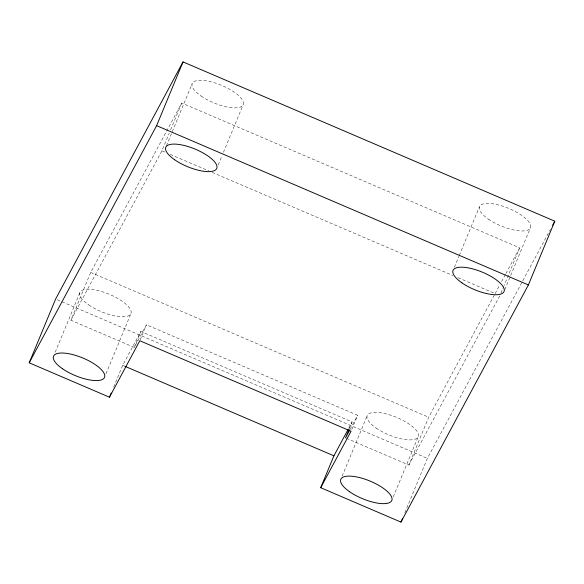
<?xml version="1.0" encoding="UTF-8"?>
<svg xmlns="http://www.w3.org/2000/svg" width="584" height="584" viewBox="0 0 584 584"><rect width="100%" height="100%" fill="white"/><g stroke="black" fill="none" stroke-linecap="round" stroke-linejoin="round"><path stroke-width="0.44" stroke-dasharray="2.92 2.19" d="M55.217 352.196L79.891 292.635M351.736 429.569L357.642 415.304L146.409 324.799L134.276 347.385L70.905 320.229L90.71 272.414L181.726 103.018L519.702 247.828L504.065 285.576M70.905 320.229L161.914 150.833L169.214 133.218M170.601 129.86L181.726 103.018M166.425 145.788L192.136 83.709M105.974 373.84L130.991 313.44M113.639 387.134L122.677 365.328L140.875 331.442L352.108 421.955L349.334 428.663M134.276 347.385L140.875 331.442M140.153 339.895L146.409 324.799M218.226 164.914L222.044 155.687M223.438 152.329L243.243 104.514M342.151 476.128L367.168 415.728M454.396 267.202L458.914 256.296M459.265 255.456L479.42 206.802M393.251 496.933L418.268 436.533M346.341 438.248L408.88 465.046L428.685 417.231L494.677 294.394M404.792 512.876L427.379 458.352L550.493 229.205M500.933 293.132L503.715 286.416M504.81 289.686L530.52 227.607M348.721 428.262L352.108 421.955M350.108 429.328L357.642 415.304M495.115 293.591L499.86 284.758M501.583 281.546L505.467 274.327M505.897 273.524L519.702 247.828M408.88 465.046L499.889 295.643M161.914 150.833L166.112 152.628M170.302 154.424L208.882 170.951M212.233 172.389L452.929 275.524M457.958 277.677L494.86 293.489M90.71 272.414L428.685 417.231M57.283 299.774L427.379 458.352M122.677 365.328L125.188 366.402M488.355 219.109A27.594 9.57 22.5 0 0 530.316 228.067A27.594 9.57 22.5 0 0 496.232 204.436A27.594 9.57 22.5 0 0 488.355 219.109M201.071 96.017A27.594 9.57 22.5 0 0 243.039 104.974A27.594 9.57 22.5 0 0 208.955 81.344A27.594 9.57 22.5 0 0 201.071 96.017M88.826 304.943A27.594 9.57 22.5 0 0 130.787 313.9A27.594 9.57 22.5 0 0 96.703 290.277A27.594 9.57 22.5 0 0 88.826 304.943M376.103 428.036A27.594 9.57 22.5 0 0 418.064 436.993A27.594 9.57 22.5 0 0 383.987 413.37A27.594 9.57 22.5 0 0 376.103 428.036"/><path stroke-width="0.88" d="M320.704 487.713L351.042 431.248L139.81 340.735L109.471 397.2L29.2 362.81L55.611 299.052L183.026 61.897L554.8 221.19L528.389 284.948L400.974 522.103L320.704 487.713L333.909 455.834L347.874 429.831M29.2 362.81L156.621 125.648L183.026 61.897M109.471 397.2L111.208 393.01M348.984 429.503L345.509 437.891L349.692 430.109M400.974 522.103L402.361 518.753M552.646 225.198L554.8 221.19M156.621 125.648L528.389 284.948M125.188 366.402L333.909 455.834M461.944 282.868A27.594 9.57 22.5 0 0 503.912 291.825A27.594 9.57 22.5 0 0 469.828 268.195A27.594 9.57 22.5 0 0 461.944 282.868M174.667 159.775A27.594 9.57 22.5 0 0 216.627 168.732A27.594 9.57 22.5 0 0 182.551 145.102A27.594 9.57 22.5 0 0 174.667 159.775M349.692 491.794A27.594 9.57 22.5 0 0 391.66 500.751A27.594 9.57 22.5 0 0 357.576 477.121A27.594 9.57 22.5 0 0 349.692 491.794M62.415 368.701A27.594 9.57 22.5 0 0 104.383 377.658A27.594 9.57 22.5 0 0 70.299 354.028A27.594 9.57 22.5 0 0 62.415 368.701"/></g></svg>
